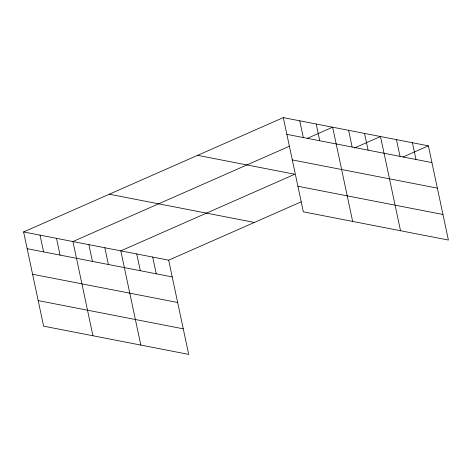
<?xml version="1.0" encoding="UTF-8"?>
<svg xmlns="http://www.w3.org/2000/svg" width="472" height="472" viewBox="0 0 472 472"><rect width="100%" height="100%" fill="white"/><g stroke="black" fill="none" stroke-linecap="round" stroke-linejoin="round"><path stroke-width="0.71" d="M23.6 231.947L168.663 260.178L188.694 354.389L43.625 326.164L23.6 231.947L283.306 117.611L428.375 145.836L448.4 240.053L303.337 211.822L283.306 117.611M289.778 146.072L72.924 241.546L92.949 335.763M307.189 138.408L332.63 127.204L352.655 221.421M354.389 148.019L380.503 136.52L400.527 230.737M168.663 260.178L301.195 201.827M402.929 157.034L428.375 145.836M286.87 134.355L431.933 162.58M292.304 159.919L437.367 188.145M197.603 155.341L294.799 174.251L120.797 250.862L140.821 345.079M297.903 186.263L442.966 214.489M109.303 194.216L254.367 222.442M27.158 248.697L172.227 276.922M32.592 274.262L177.661 302.487M38.191 300.599L183.26 328.825M412.416 142.727L415.974 159.477M396.456 139.624L400.02 156.374M364.543 133.417L368.107 150.161M348.59 130.307L352.147 147.058M316.187 124.006L319.75 140.756M299.75 120.808L303.307 137.553M152.71 257.069L156.267 273.819M136.75 253.965L140.314 270.716M104.837 247.759L108.395 264.503M88.878 244.649L92.441 261.399M56.481 238.348L60.044 255.092M40.043 235.15L43.601 251.895"/></g></svg>
